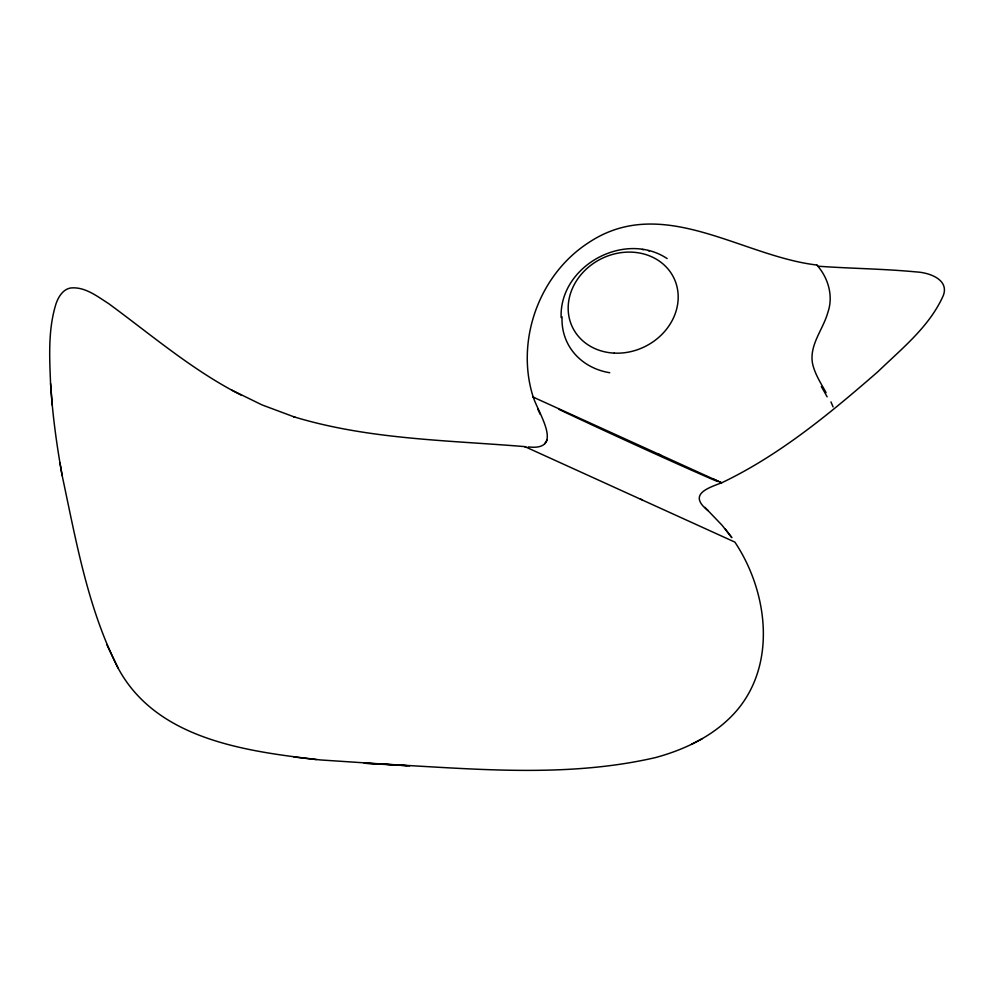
<?xml version="1.0" encoding="UTF-8"?>
<svg xmlns="http://www.w3.org/2000/svg" width="994" height="994" viewBox="0 0 994 994"><rect width="100%" height="100%" fill="white"/><g stroke="black" fill="none" stroke-linecap="round" stroke-linejoin="round"><path stroke-width="1.49" d="M561.138 317.583C559.137 266.168 624.394 230.21 667.123 258.564M528.286 446.902C564.791 451.226 538.375 413.318 533.293 397.165M547.259 439.969L544.675 443.846M409.652 765.865L364.177 763.218C460.905 767.368 559.933 779.656 655.431 757.59C685.587 749.426 715.195 735.15 736.094 711.344C777.209 663.967 767.703 591.256 734.864 542.09L524.882 446.629C447.623 440.205 368.65 439.547 293.876 416.809L294.907 417.182L262.018 404.906L231.552 390.008M691.426 744.394L702.398 738.592M722.315 482.512C780.041 454.83 829.841 413.492 877.888 371.719C901.819 348.559 929.688 326.492 943.381 295.342C949.32 279.177 928.508 272.505 916.443 271.946C883.741 268.79 850.342 268.554 817.851 266.193L816.956 265.063M816.944 265.038C741.437 256.228 662.29 193.582 588.697 242.598C538.972 274.58 515.277 340.83 533.231 397.14L721.669 482.798C706.299 488.526 688.171 494.788 707.976 510.593L704.97 507.325M406.993 765.678L320.341 759.938C247.021 751.464 156.555 740.008 117.988 667.893C87.634 607.968 76.078 540.711 62.162 475.604C56.683 445.138 52.458 414.423 50.57 383.522C49.489 356.796 47.948 329.138 56.173 303.307C58.571 296.697 62.933 289.453 70.412 288.012C84.801 286.396 97.176 296.361 108.644 303.605C152.045 335.463 193.37 371.011 241.728 395.388M293.876 756.981L316.514 759.602M648.324 250.674L649.417 250.898M642.422 249.469L643.404 249.68M524.882 446.641L525.652 446.989M721.669 482.798L719.681 481.891M658.438 454.059L660.625 455.053M713.245 478.971L718.625 481.419M533.231 397.14L534.437 397.687M524.882 446.629L525.528 446.94M707.616 510.195L722.004 525.18L731.857 537.655L725.359 529.119M817.851 266.193C828.474 278.718 833.419 296.386 827.915 312.228C823.268 329.387 809.128 344.781 812.52 363.469C814.831 374.067 820.895 383.262 826.089 392.618M537.804 409.13L540.14 414.187M117.988 667.893L106.83 644.609M830.959 401.911L833.084 406.906M59.988 463.018L62.162 475.604M52.26 405.217L50.57 383.522M609.757 372.738A67.803 58.981 -26.2 0 1 562.07 316.837M821.305 386.567A105.24 7.12 55 0 1 827.12 396.842M717.494 481.481A104.792 1.441 24.6 0 1 558.988 409.391M642.447 499.957A239.579 0.994 24.9 0 1 640.335 498.976M614.242 353.118A56.372 49.041 -26.2 0 0 674.665 279.724A56.372 49.041 -26.2 0 0 580.633 275.089A56.372 49.041 -26.2 0 0 614.242 353.118"/></g></svg>
